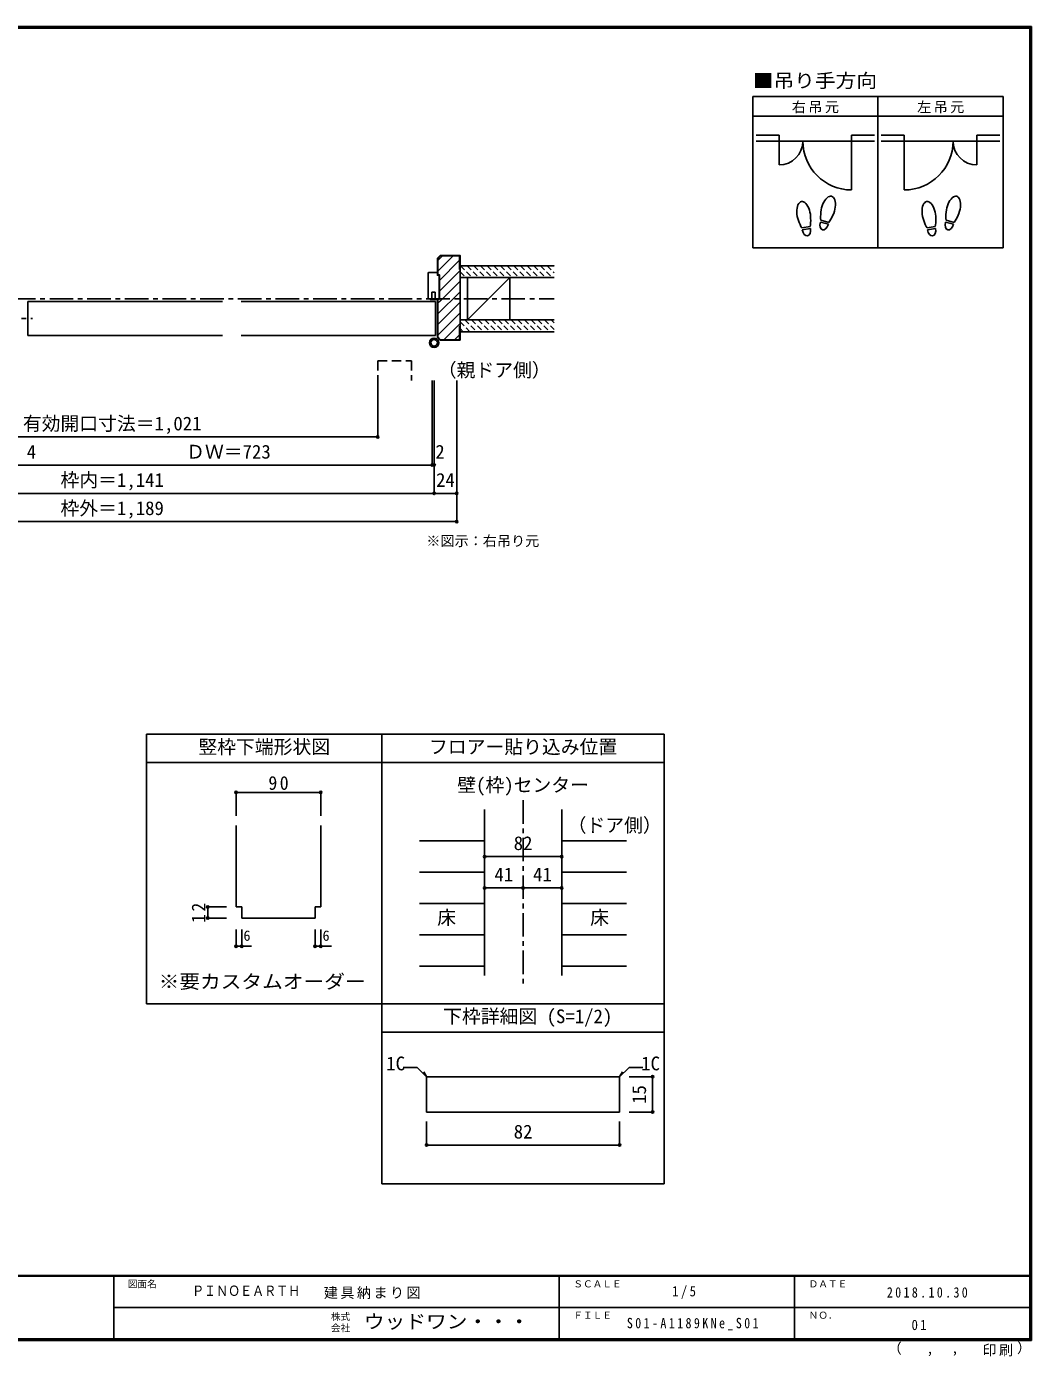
# Model space of a CAD drawing. Units: millimetres at full size, sheet at 1:5, with parts at other scales. Extents: x -973 to 977, y -718 to 696.
# Drawn here: x -91 to 977, y -718 to 696 of the extents above; entities that cross this region are included whole.
import ezdxf
from ezdxf.enums import TextEntityAlignment as Align

# ---------------------------------------------------------------- set-up
doc = ezdxf.new("R2010")
doc.units = ezdxf.units.MM
doc.header["$LTSCALE"] = 5
doc.header["$PDMODE"] = 32
doc.header["$PDSIZE"] = 2.5
for name, pattern in [('CHAIN1', [8, 5, -1, 1, -1]), ('DASHED1', [1.8, 1.2, -0.6]), ('DASHED2', [3, 2, -1])]:
    doc.linetypes.add(name, pattern=pattern)
for name, color, linetype in [('0-0_補助線', 7, 'Continuous'), ('0-1_通り芯', 4, 'CHAIN1'), ('0-3_仕上げ', 2, 'Continuous'), ('0-4_枠', 3, 'Continuous'), ('0-6_扉', 6, 'Continuous'), ('0-8_戸当り', 3, 'Continuous'), ('0-A_文字', 3, 'Continuous'), ('0-B_寸法', 7, 'Continuous'), ('0-C_ハッチ', 4, 'DASHED1'), ('1-4_枠', 3, 'Continuous'), ('1-B_寸法', 4, 'Continuous'), ('F-0_補助線', 7, 'Continuous'), ('F-1_枠', 6, 'Continuous'), ('F-A_文字', 7, 'Continuous')]:
    doc.layers.add(name, color=color, linetype=linetype)
doc.styles.add('HG明朝B', font='')
doc.styles.add('ＭＳ ゴシック', font='')
doc.styles.get('HG明朝B').set_extended_font_data('HG明朝B')
doc.styles.get('ＭＳ ゴシック').set_extended_font_data('MS Gothic')

# ---------------------------------------------------------------- blocks, each defined once
blk = doc.blocks.new('02')
at = {"layer": '0-0_補助線'}
for p, q in [((-4.998, -10.239), (-4.998, 14.761)), ((5.802, 17.761), (-3.198, 17.761)), ((6.802, 16.761), (6.802, -9.239)), ((-4.998, -10.239), (-0.698, -10.239)), ((2.702, -3.239), (2.702, -10.239)), ((5.802, -10.239), (2.702, -10.239)), ((5.002, -10.239), (4.402, -10.839))]:
    blk.add_line(p, q, dxfattribs=at)
for points in [[(-4.998, 14.761), (-3.198, 14.761), (-3.198, 17.761)], [(-3.469, -10.239), (-2.869, -10.839), (4.402, -10.839)], [(2.702, -3.239), (-0.698, -3.239), (-0.698, -10.239)]]:
    blk.add_lwpolyline(points, dxfattribs=at)
for centre, start, end in [((5.802, 16.761), 0, 90), ((5.802, -9.239), 270, 0)]:
    blk.add_arc(centre, 1, start, end, dxfattribs=at)

msp = doc.modelspace()

# ---------------------------------------------------------------- linework, layer by layer
at = {"layer": '0-0_補助線', "color": 3}
msp.add_line((345.653, 405.998), (347.654, 405.998), dxfattribs=at)
at = {"layer": '0-0_補助線', "color": 4}
for p, q in [((131.653, -281.795), (131.653, -264.028)), ((137.653, -281.795), (137.653, -264.028)), ((215.653, -281.795), (215.653, -264.028)), ((221.653, -281.795), (221.653, -264.028)), ((131.653, -281.795), (148.178, -281.795)), ((215.653, -281.795), (233.25, -281.795))]:
    msp.add_line(p, q, dxfattribs=at)
at = {"layer": '0-0_補助線', "color": 3}
msp.add_lwpolyline([(347.654, 405.998), (347.654, 431.998), (345.653, 431.998)], dxfattribs=at)
at = {"layer": '0-0_補助線'}
for radius in [5, 3.5]:
    msp.add_circle((342.025, 359.783), radius, dxfattribs=at)
for p in [(131.653, -281.795), (137.653, -281.795), (215.653, -281.795), (221.653, -281.795)]:
    msp.add_point(p, dxfattribs=at)
at = {"layer": '0-1_通り芯'}
for p, q in [((-466.347, 406.5), (469.653, 406.5)), ((436.653, -126.5), (436.653, -323.007))]:
    msp.add_line(p, q, dxfattribs=at)
at = {"layer": '0-1_通り芯', "color": 7}
msp.add_line((-126.419, 385.5), (-84.633, 385.5), dxfattribs=at)
at = {"layer": '0-3_仕上げ'}
for p, q in [((469.653, 441.5), (369.653, 441.5)), ((469.653, 429), (369.653, 429)), ((469.653, 384), (369.653, 384)), ((469.653, 371.5), (369.653, 371.5))]:
    msp.add_line(p, q, dxfattribs=at)
at = {"layer": '0-3_仕上げ', "color": 3}
for p, q in [((377.653, 429), (377.653, 384)), ((422.653, 429), (422.653, 384))]:
    msp.add_line(p, q, dxfattribs=at)
at = {"layer": '0-3_仕上げ', "color": 7}
msp.add_line((422.653, 429), (377.653, 384), dxfattribs=at)
at = {"layer": '0-3_仕上げ', "color": 4}
for p, q in [((395.653, -169.801), (326.653, -169.801)), ((477.653, -169.801), (546.653, -169.801)), ((395.653, -203.103), (326.653, -203.103)), ((477.653, -203.103), (546.653, -203.103)), ((395.653, -236.404), (326.653, -236.404)), ((477.653, -236.404), (546.653, -236.404)), ((395.653, -269.706), (326.653, -269.706)), ((477.653, -269.706), (546.653, -269.706)), ((395.653, -303.007), (326.653, -303.007)), ((477.653, -303.007), (546.653, -303.007))]:
    msp.add_line(p, q, dxfattribs=at)
at = {"layer": '0-4_枠'}
for p, q in [((348.481, 452.5), (345.653, 449.672)), ((345.653, 449.672), (345.653, 432)), ((348.689, 452), (346.153, 449.464)), ((346.153, 449.464), (346.153, 432)), ((348.689, 452), (369.153, 452)), ((369.153, 437.5), (369.153, 452)), ((369.153, 437.5), (369.653, 437.5)), ((345.653, 365.328), (345.653, 406)), ((346.153, 365.536), (346.153, 406)), ((369.153, 377.5), (369.153, 363)), ((369.153, 377.5), (369.653, 377.5)), ((346.153, 365.536), (348.689, 363)), ((348.689, 363), (369.153, 363)), ((395.653, -313.007), (395.653, -136.5)), ((477.653, -313.007), (477.653, -136.5)), ((131.653, -153.266), (131.653, -239.925)), ((221.653, -153.266), (221.653, -239.925)), ((131.653, -239.925), (137.653, -239.925)), ((137.653, -239.925), (137.653, -251.925)), ((215.653, -239.925), (221.653, -239.925)), ((215.653, -239.925), (215.653, -251.925)), ((137.653, -251.925), (215.653, -251.925))]:
    msp.add_line(p, q, dxfattribs=at)
for points in [[(348.481, 452.5), (369.653, 452.5), (369.653, 362.5)], [(345.653, 365.328), (348.481, 362.5), (369.653, 362.5)]]:
    msp.add_lwpolyline(points, dxfattribs=at)
at = {"layer": '0-6_扉'}
for p, q in [((-89.384, 403.5), (-89.384, 367.5)), ((64.616, 403.5), (-89.384, 403.5)), ((0.153, 403.5), (117.135, 403.5)), ((137.135, 403.5), (343.653, 403.5)), ((343.653, 403.5), (343.653, 367.5)), ((-89.384, 367.5), (-19.847, 367.5)), ((64.616, 367.5), (-89.384, 367.5)), ((0.153, 367.5), (117.135, 367.5)), ((137.135, 367.5), (343.653, 367.5))]:
    msp.add_line(p, q, dxfattribs=at)
at = {"layer": '0-6_扉', "linetype": 'DASHED2'}
msp.add_line((282.158, 340.381), (282.158, 319.657), dxfattribs=at)
at = {"layer": '0-6_扉'}
msp.add_lwpolyline([(-89.384, 367.5), (-89.384, 403.5), (-19.847, 403.5)], dxfattribs=at)
at = {"layer": '0-6_扉', "linetype": 'DASHED2'}
msp.add_lwpolyline([(282.158, 340.381), (318.158, 340.381), (318.158, 319.657)], dxfattribs=at)
at = {"layer": '0-8_戸当り', "color": 2}
for p, q in [((708.639, 580.308), (684.139, 580.308)), ((708.639, 580.308), (708.639, 548.808)), ((785.639, 580.308), (810.139, 580.308)), ((785.639, 580.308), (785.639, 522.208)), ((841.639, 580.308), (817.139, 580.308)), ((841.639, 580.308), (841.639, 522.208)), ((918.639, 580.308), (943.139, 580.308)), ((918.639, 580.308), (918.639, 548.808)), ((684.139, 574.008), (810.139, 574.008)), ((943.139, 574.008), (817.139, 574.008))]:
    msp.add_line(p, q, dxfattribs=at)
at = {"layer": '0-8_戸当り'}
for p, q in [((741.457, 483.378), (732.811, 481.853)), ((741.822, 481.31), (733.175, 479.785)), ((760.924, 485.706), (752.444, 487.978)), ((761.468, 487.735), (752.987, 490.007)), ((874.457, 483.378), (865.811, 481.853)), ((874.822, 481.31), (866.175, 479.785)), ((893.924, 485.706), (885.444, 487.978)), ((894.468, 487.735), (885.987, 490.007))]:
    msp.add_line(p, q, dxfattribs=at)
at = {"layer": '0-8_戸当り', "color": 2}
for centre, radius, start, end in [((708.639, 574.008), 25.2, 270, 0), ((785.639, 574.008), 51.8, 180, 270), ((841.639, 574.008), 51.8, 270, 0), ((918.639, 574.008), 25.2, 180, 270)]:
    msp.add_arc(centre, radius, start, end, dxfattribs=at)
at = {"layer": '0-8_戸当り'}
for centre, major_axis, ratio, start_param, end_param in [((734.795, 495.877), (-2.445, 13.867), 0.5, 4.34059143, 8.22577918), ((760.713, 501.878), (3.644, 13.601), 0.5, 4.34059143, 8.22577918), ((867.795, 495.877), (-2.445, 13.867), 0.5, 4.34059143, 8.22577918), ((893.713, 501.878), (3.644, 13.601), 0.5, 4.34059143, 8.22577918), ((760.609, 501.489), (4.416, 16.48), 0.4, 1.85063327, 2.44287679), ((760.609, 501.489), (4.416, 16.48), 0.4, 3.84030852, 4.43255203), ((893.609, 501.489), (4.416, 16.48), 0.4, 1.85063327, 2.44287679), ((893.609, 501.489), (4.416, 16.48), 0.4, 3.84030852, 4.43255203), ((734.865, 495.481), (-2.963, 16.802), 0.4, 1.85063327, 2.44287679), ((737.498, 480.548), (-1.27, 7.205), 0.6, 1.57079633, 4.71238898), ((734.865, 495.481), (-2.963, 16.802), 0.4, 3.84030852, 4.43255203), ((756.684, 486.842), (1.894, 7.067), 0.6, 1.57079633, 4.71238898), ((867.865, 495.481), (-2.963, 16.802), 0.4, 1.85063327, 2.44287679), ((870.498, 480.548), (-1.27, 7.205), 0.6, 1.57079633, 4.71238898), ((867.865, 495.481), (-2.963, 16.802), 0.4, 3.84030852, 4.43255203), ((889.684, 486.842), (1.894, 7.067), 0.6, 1.57079633, 4.71238898)]:
    msp.add_ellipse(centre, major_axis=major_axis, ratio=ratio, start_param=start_param, end_param=end_param, dxfattribs=at)
at = {"layer": '0-A_文字'}
for p, q in [((680.639, 621.667), (680.639, 460.667)), ((946.639, 621.667), (680.639, 621.667)), ((813.639, 621.667), (813.639, 460.667)), ((680.639, 600.667), (946.639, 600.667)), ((586.653, -56.5), (36.653, -56.5)), ((286.653, -56.5), (286.653, -534.5)), ((586.653, -56.5), (586.653, -534.5)), ((586.653, -86.5), (36.653, -86.5)), ((286.653, -373.007), (586.653, -373.007)), ((586.653, -534.5), (286.653, -534.5))]:
    msp.add_line(p, q, dxfattribs=at)
for points in [[(946.639, 621.667), (946.639, 460.667), (680.639, 460.667)], [(36.653, -56.5), (36.653, -343.007), (586.653, -343.007)]]:
    msp.add_lwpolyline(points, dxfattribs=at)
at = {"layer": '0-B_寸法', "color": 4}
for p, q in [((282.158, 259.657), (282.158, 319.657)), ((340.153, 229.657), (340.153, 319.657)), ((342.153, 199.657), (342.153, 319.657)), ((366.153, 169.657), (366.153, 319.657)), ((-281.852, 259.657), (282.158, 259.657)), ((342.153, 229.657), (-342.847, 229.657)), ((366.153, 199.657), (-366.847, 199.657)), ((366.153, 169.657), (-366.847, 169.657)), ((131.653, -118.266), (221.653, -118.266)), ((131.653, -118.266), (131.653, -143.266)), ((221.653, -118.266), (221.653, -143.266)), ((395.653, -186.452), (477.653, -186.452)), ((395.653, -219.753), (477.653, -219.753)), ((101.653, -239.925), (121.653, -239.925)), ((101.653, -251.925), (101.653, -239.925)), ((101.653, -251.925), (121.653, -251.925))]:
    msp.add_line(p, q, dxfattribs=at)
at = {"layer": '0-B_寸法'}
for p in [(282.158, 259.657), (340.153, 229.657), (342.153, 229.657), (342.153, 199.657), (366.153, 199.657), (366.153, 169.657), (131.653, -118.266), (221.653, -118.266), (395.653, -186.452), (477.653, -186.452), (395.653, -219.753), (436.653, -219.753), (477.653, -219.753), (101.653, -239.925), (101.653, -251.925)]:
    msp.add_point(p, dxfattribs=at)
at = {"layer": '0-C_ハッチ', "linetype": 'Continuous'}
for p, q in [((351.055, 452), (346.153, 447.098)), ((362.369, 452), (346.153, 435.784)), ((369.153, 447.47), (347.654, 425.971)), ((369.653, 436.657), (347.654, 414.658)), ((369.653, 425.342), (347.654, 403.344)), ((369.653, 414.029), (346.153, 390.529)), ((350.31, 406), (346.153, 401.843)), ((369.653, 402.716), (346.153, 379.216)), ((369.653, 391.402), (346.153, 367.902)), ((369.653, 380.088), (352.565, 363)), ((369.153, 368.275), (363.878, 363))]:
    msp.add_line(p, q, dxfattribs=at)
at = {"layer": '0-C_ハッチ'}
for p, q in [((370.26, 441.5), (382.76, 429)), ((377.331, 441.5), (389.831, 429)), ((384.402, 441.5), (396.902, 429)), ((391.474, 441.5), (403.974, 429)), ((398.545, 441.5), (411.045, 429)), ((405.616, 441.5), (418.116, 429)), ((412.687, 441.5), (425.187, 429)), ((419.758, 441.5), (432.258, 429)), ((426.829, 441.5), (439.329, 429)), ((433.9, 441.5), (446.4, 429)), ((440.971, 441.5), (453.471, 429)), ((448.042, 441.5), (460.542, 429)), ((455.113, 441.5), (467.613, 429)), ((462.184, 441.5), (469.653, 434.031)), ((469.255, 441.5), (469.653, 441.102)), ((369.653, 435.036), (375.689, 429)), ((369.653, 381.899), (380.052, 371.5)), ((374.623, 384), (387.123, 371.5)), ((381.694, 384), (394.194, 371.5)), ((388.765, 384), (401.265, 371.5)), ((395.836, 384), (408.336, 371.5)), ((402.908, 384), (415.408, 371.5)), ((409.979, 384), (422.479, 371.5)), ((417.05, 384), (429.55, 371.5)), ((424.121, 384), (436.621, 371.5)), ((431.192, 384), (443.692, 371.5)), ((438.263, 384), (450.763, 371.5)), ((445.334, 384), (457.834, 371.5)), ((452.405, 384), (464.905, 371.5)), ((459.476, 384), (469.653, 373.823)), ((466.547, 384), (469.653, 380.894)), ((369.653, 374.828), (372.981, 371.5))]:
    msp.add_line(p, q, dxfattribs=at)
at = {"layer": '1-4_枠'}
for p, q in [((334.86, -420.601), (334.153, -421.308)), ((334.153, -421.308), (334.153, -458.101)), ((538.446, -420.601), (334.86, -420.601)), ((538.446, -420.601), (539.153, -421.308)), ((539.153, -421.308), (539.153, -458.101)), ((334.153, -458.101), (539.153, -458.101))]:
    msp.add_line(p, q, dxfattribs=at)
at = {"layer": '1-B_寸法'}
for p, q in [((309.347, -410.601), (324.153, -410.601)), ((334.507, -420.955), (324.153, -410.601)), ((334.507, -420.955), (331.235, -415.287)), ((538.799, -420.955), (549.153, -410.601)), ((538.799, -420.955), (542.071, -415.287)), ((563.959, -410.601), (549.153, -410.601)), ((574.153, -420.601), (549.153, -420.601)), ((574.153, -420.601), (574.153, -458.101)), ((574.153, -458.101), (549.153, -458.101)), ((334.153, -493.101), (334.153, -468.101)), ((539.153, -493.101), (539.153, -468.101)), ((334.153, -493.101), (539.153, -493.101))]:
    msp.add_line(p, q, dxfattribs=at)
at = {"layer": '1-B_寸法', "color": 7}
for p in [(574.153, -420.601), (574.153, -458.101), (334.153, -493.101), (539.153, -493.101)]:
    msp.add_point(p, dxfattribs=at)
at = {"layer": 'F-1_枠'}
for p, q in [((-973.347, 695.833), (976.653, 695.833)), ((-973.347, 695), (976.653, 695)), ((-973.347, 694.167), (976.653, 694.167)), ((974.986, 695.833), (974.986, -700.833)), ((975.82, 695.833), (975.82, -700.833)), ((976.653, 695.833), (976.653, -700.833)), ((976.653, -631.667), (-973.347, -631.667)), ((976.653, -632.5), (-973.347, -632.5)), ((1.653, -632.5), (1.653, -699.167)), ((474.986, -632.5), (474.986, -699.167)), ((724.986, -632.5), (724.986, -699.167)), ((1.653, -665.833), (974.986, -665.834)), ((976.653, -699.167), (-973.347, -699.167)), ((976.653, -700), (-973.347, -700)), ((976.653, -700.833), (-973.347, -700.833))]:
    msp.add_line(p, q, dxfattribs=at)

# ---------------------------------------------------------------- block references
at = {"layer": '0-0_補助線', "xscale": -1}
msp.add_blockref('02', (342.455, 416.737), dxfattribs=at)

# ---------------------------------------------------------------- texts
at = {"layer": '0-0_補助線', "style": 'ＭＳ ゴシック'}
for p in [(139.546, -279.295), (223.546, -279.295)]:
    msp.add_text('6', height=11, dxfattribs=at).set_placement(p, align=Align.BOTTOM_LEFT)
at = {"layer": '0-0_補助線', "style": 'ＭＳ ゴシック', "width": 1.1}
msp.add_text('※要カスタムオーダー', height=14.66, dxfattribs=at).set_placement((49.403, -331.045), align=Align.BOTTOM_LEFT)
at = {"layer": '0-A_文字', "color": 7, "style": 'ＭＳ ゴシック', "width": 1.1}
msp.add_text('■吊り手方向', height=14.66, dxfattribs=at).set_placement((680.639, 626.667), align=Align.BOTTOM_LEFT)
at = {"layer": '0-A_文字', "color": 7, "style": 'ＭＳ ゴシック'}
for s, height, p in [('（親ドア側）', 14.66, (346, 319)), ('※図示：右吊り元', 11, (333.81, 140.3)), ('竪枠下端形状図', 14.66, (91.653, -81.5)), ('フロアー貼り込み位置', 14.66, (336.653, -81.5)), ('壁(枠)センター', 14.66, (366.653, -122.091)), ('（ドア側）', 14.66, (483.931, -164.835)), ('床', 14.66, (345.403, -263.055)), ('床', 14.66, (507.903, -263.055)), ('下枠詳細図 (S=1/2)', 14.66, (351.653, -368.007))]:
    msp.add_text(s, height=height, dxfattribs=at).set_placement(p, align=Align.BOTTOM_LEFT)
at = {"layer": '0-A_文字', "color": 7, "char_height": 11, "attachment_point": 7, "style": 'ＭＳ ゴシック'}
for s, insert in [('\\T1.17;右吊元', (722.139, 603.667)), ('\\T1.17;左吊元', (855.262, 603.667))]:
    msp.add_mtext(s, dxfattribs=dict(at, insert=insert))
at = {"layer": '0-B_寸法', "style": 'ＭＳ ゴシック'}
for s, p in [('有効開口寸法＝1,021', (-94.847, 262.157)), ('4', (-90.65, 232.157)), ('ＤＷ＝723', (78.635, 232.157)), ('2', (343.372, 232.157)), ('枠内＝1,141', (-54.847, 202.157)), ('24', (344.153, 202.157)), ('枠外＝1,189', (-54.847, 172.157)), ('82', (426.653, -183.952)), ('41', (406.153, -217.253)), ('41', (447.153, -217.253))]:
    msp.add_text(s, height=14.66, dxfattribs=at).set_placement(p, align=Align.BOTTOM_LEFT)
at = {"layer": '0-B_寸法', "insert": (166.028, -115.766), "char_height": 14.66, "attachment_point": 7, "style": 'ＭＳ ゴシック'}
msp.add_mtext('\\T1.27;\\W0.95;90', dxfattribs=at)
at = {"layer": '0-B_寸法', "insert": (99.153, -257.075), "char_height": 14.66, "attachment_point": 7, "rotation": 90, "style": 'ＭＳ ゴシック'}
msp.add_mtext('\\T1.27;\\W0.95;12', dxfattribs=at)
at = {"layer": '1-B_寸法', "color": 7, "style": 'ＭＳ ゴシック'}
for s, p in [('1C', (291.222, -418.101)), ('1C', (562.084, -418.101)), ('82', (426.653, -490.601))]:
    msp.add_text(s, height=14.66, dxfattribs=at).set_placement(p, align=Align.BOTTOM_LEFT)
msp.add_text('15', height=14.66, rotation=90, dxfattribs=at).set_placement((571.653, -449.351), align=Align.BOTTOM_LEFT)
at = {"layer": 'F-0_補助線', "style": 'HG明朝B', "width": 0.85}
msp.add_text('ＰＩＮＯＥＡＲＴＨ', height=11, dxfattribs=at).set_placement((84.986, -656.798), align=Align.BOTTOM_LEFT)
at = {"layer": 'F-0_補助線', "insert": (224.964, -656.798), "char_height": 11, "attachment_point": 7, "style": 'ＭＳ ゴシック'}
msp.add_mtext('\\T1.17;建具納まり図', dxfattribs=at)
at = {"layer": 'F-A_文字', "style": 'ＭＳ ゴシック'}
for s, height, p in [('図面名', 7.331, (16.653, -646.667)), ('ＳＣＡＬＥ', 7.331, (489.986, -646.667)), ('ＤＡＴＥ', 7.331, (739.986, -646.667)), ('株式', 7.331, (232.486, -681.5)), ('ＦＩＬＥ', 7.331, (489.986, -680)), ('ＮＯ．', 7.331, (739.986, -680.001)), ('会社', 7.331, (232.486, -693.5)), ('（', 11, (823.992, -718.052)), ('）', 11, (961.387, -717.355)), (',', 11, (865.199, -718.052)), (',', 11, (891.686, -717.588))]:
    msp.add_text(s, height=height, dxfattribs=at).set_placement(p, align=Align.BOTTOM_LEFT)
at = {"layer": 'F-A_文字', "style": 'ＭＳ ゴシック', "width": 1.1}
msp.add_text('ウッドワン・・・', height=14.66, dxfattribs=at).set_placement((267.486, -692.5), align=Align.BOTTOM_LEFT)
at = {"layer": 'F-A_文字', "char_height": 11, "attachment_point": 7, "style": 'ＭＳ ゴシック'}
for s, insert in [('\\T1.38;\\W0.9;1/5', (594.986, -656.667)), ('\\T1.39;\\W0.85;2018.10.30', (823.111, -655.417)), ('\\T1.4;\\W0.85;S01-A1189KNe_S01', (546.861, -690.001)), ('\\T1.36;\\W0.9;01', (849.361, -690.001)), ('\\T1.17;印刷', (924.678, -717.82))]:
    msp.add_mtext(s, dxfattribs=dict(at, insert=insert))

doc.saveas('drawing.dxf')
